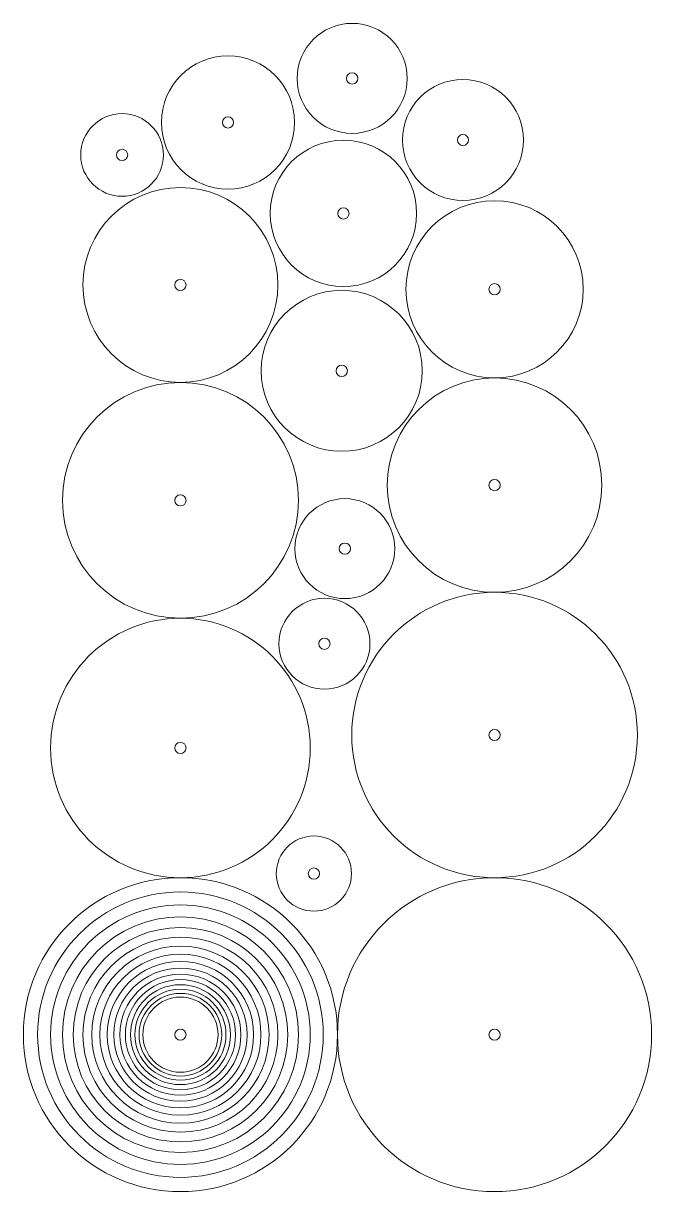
# Model space of a CAD drawing. Header units: millimetres. Extents: x -17 to 50, y -17 to 108.
import ezdxf

# ---------------------------------------------------------------- set-up
doc = ezdxf.new("R2010")
doc.units = ezdxf.units.MM
doc.layers.add('3', color=2, linetype='CONTINUOUS', lineweight=0)
doc.layers.add('6', color=1, linetype='CONTINUOUS', lineweight=0)

msp = doc.modelspace()

# ---------------------------------------------------------------- linework, layer by layer
at = {"layer": '3'}
for radius in [16.71, 15.19, 13.81, 12.55, 11.41, 10.37, 9.43, 8.57, 7.79, 7.09, 6.44, 5.86, 5.32, 4.84, 4.4, 4, 0.6]:
    msp.add_circle((0, 0), radius, dxfattribs=at)
at = {"layer": '6'}
for centre, radius in [((18.27, 101.8), 5.86), ((5.06, 97.11), 7.09), ((18.27, 101.8), 0.6), ((30.06, 95.24), 6.44), ((-6.21, 93.65), 4.4), ((5.06, 97.11), 0.6), ((30.06, 95.24), 0.6), ((17.34, 87.43), 7.79), ((-6.21, 93.65), 0.6), ((0, 79.81), 10.37), ((33.42, 79.35), 9.43), ((17.34, 87.43), 0.6), ((0, 79.81), 0.6), ((33.42, 79.35), 0.6), ((33.42, 79.35), 0.6), ((33.42, 79.35), 0.6), ((17.16, 70.67), 8.57), ((17.16, 70.67), 0.6), ((33.42, 58.5), 11.41), ((0, 56.88), 12.55), ((33.42, 58.5), 0.6), ((0, 56.88), 0.6), ((17.49, 51.74), 5.32), ((17.49, 51.74), 0.6), ((15.32, 41.62), 4.84), ((33.42, 31.9), 15.19), ((0, 30.52), 13.81), ((15.32, 41.62), 0.6), ((33.42, 31.9), 0.6), ((0, 30.52), 0.6), ((14.2, 17.15), 4), ((14.2, 17.15), 0.6), ((33.42, 0), 16.71), ((0, 0), 0.6), ((33.42, 0), 0.6)]:
    msp.add_circle(centre, radius, dxfattribs=at)

doc.saveas('drawing.dxf')
